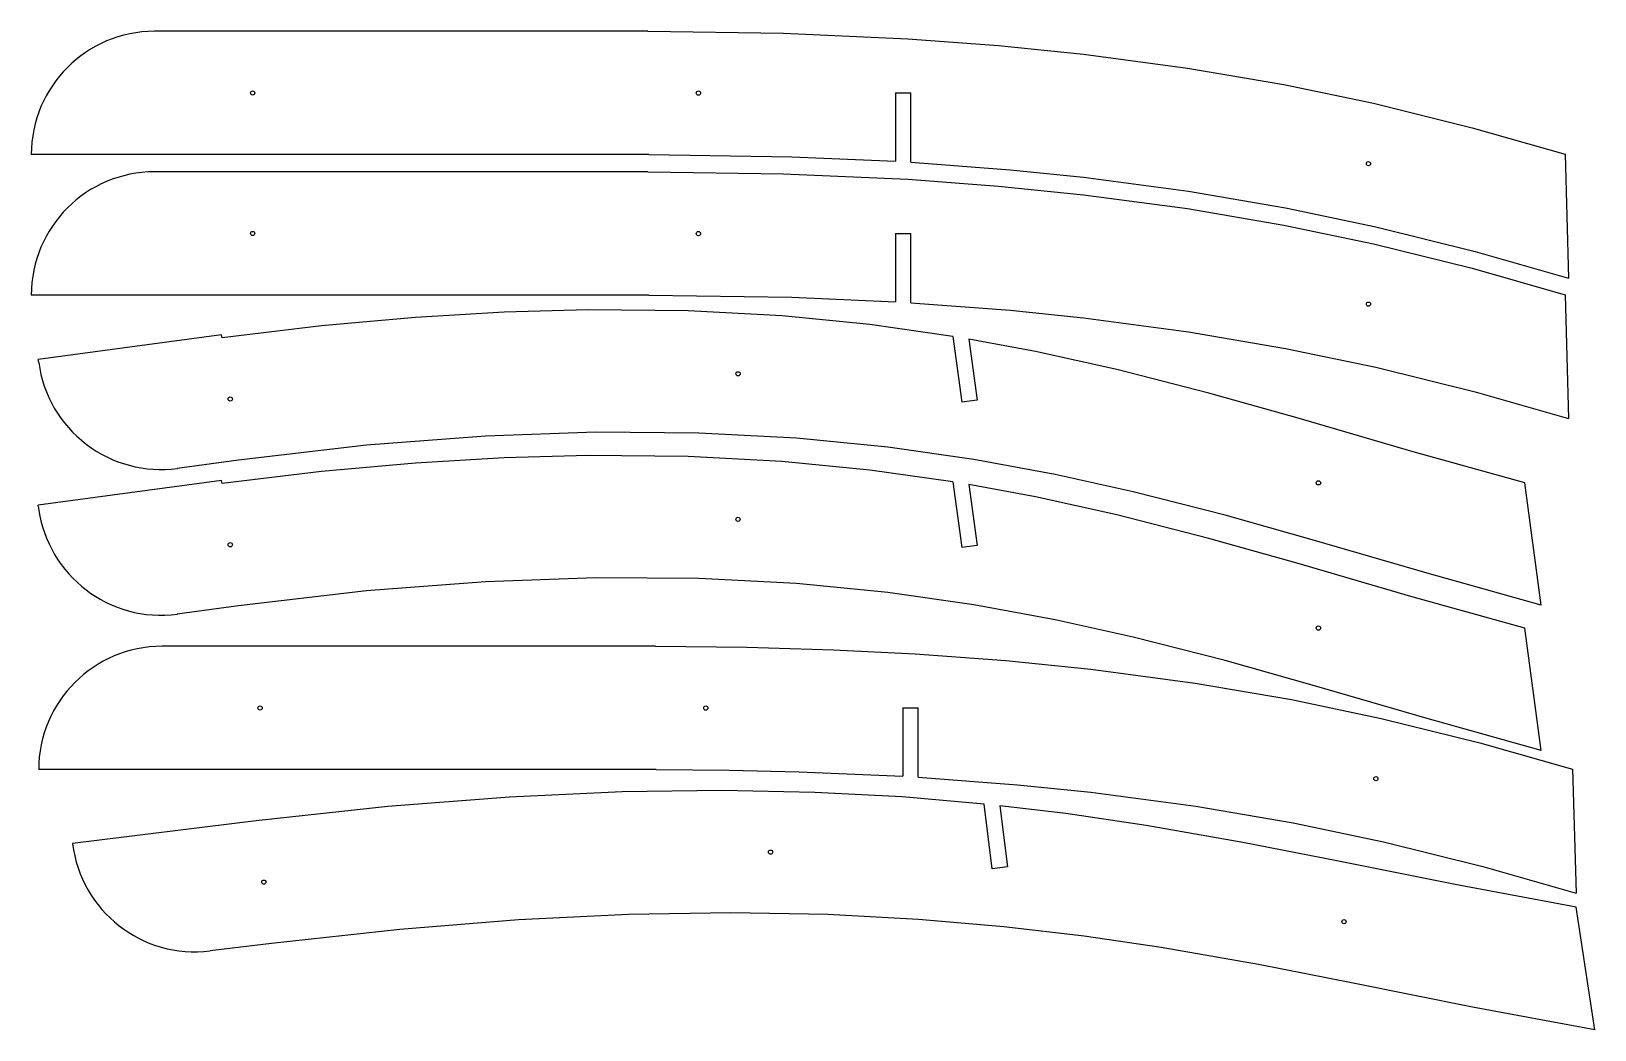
# Model space of a CAD drawing. Extents: x -14.9 to 10.5, y 12.7 to 28.9.
import ezdxf

# ---------------------------------------------------------------- set-up
doc = ezdxf.new("R2010")
doc.units = 0
doc.header["$MEASUREMENT"] = 0
doc.layers.add('MODELSKETCH_VISIBLE', color=7, linetype='CONTINUOUS')

msp = doc.modelspace()

# ---------------------------------------------------------------- linework, layer by layer
at = {"layer": 'MODELSKETCH_VISIBLE'}
for p, q in [((-4.9, 28.871), (-12.9, 28.871)), ((-0.887, 27.873), (-0.887, 26.764)), ((-0.887, 27.873), (-0.637, 27.873)), ((-0.637, 26.749), (-0.637, 27.873)), ((9.971, 26.879), (10.029, 24.869)), ((-4.887, 26.871), (-14.9, 26.871)), ((-4.9, 26.593), (-12.9, 26.593)), ((-0.887, 25.595), (-0.887, 24.485)), ((-0.887, 25.595), (-0.637, 25.595)), ((-0.637, 24.471), (-0.637, 25.595)), ((-4.887, 24.593), (-14.9, 24.593)), ((9.971, 24.6), (10.029, 22.591)), ((-5.871, 24.355), (-7.23, 24.318)), ((-4.246, 24.337), (-5.871, 24.355)), ((-10.192, 24.094), (-11.806, 23.9)), ((-8.669, 24.232), (-10.192, 24.094)), ((-7.23, 24.318), (-8.669, 24.232)), ((-2.726, 24.255), (-4.246, 24.337)), ((-1.3, 24.115), (-2.726, 24.255)), ((0.045, 23.925), (-1.3, 24.115)), ((-11.813, 23.949), (-14.786, 23.551)), ((-11.806, 23.9), (-11.813, 23.949)), ((0.045, 23.925), (0.189, 22.858)), ((1.384, 23.68), (0.303, 23.882)), ((0.303, 23.882), (0.436, 22.891)), ((2.702, 23.389), (1.384, 23.68)), ((-14.78, 23.501), (-14.786, 23.551)), ((4.194, 23.006), (2.702, 23.389)), ((0.436, 22.891), (0.189, 22.858)), ((5.644, 22.598), (4.194, 23.006)), ((7.468, 22.065), (5.644, 22.598)), ((-5.744, 22.371), (-7.534, 22.307)), ((-4.077, 22.358), (-5.744, 22.371)), ((-2.494, 22.275), (-4.077, 22.358)), ((-9.462, 22.159), (-11.541, 21.918)), ((-7.534, 22.307), (-9.462, 22.159)), ((-1.012, 22.13), (-2.494, 22.275)), ((0.383, 21.931), (-1.012, 22.13)), ((9.319, 21.549), (7.468, 22.065)), ((-11.541, 21.918), (-12.532, 21.785)), ((-8.67, 21.87), (-10.193, 21.732)), ((-7.232, 21.957), (-8.67, 21.87)), ((-5.872, 21.994), (-7.232, 21.957)), ((-4.247, 21.977), (-5.872, 21.994)), ((-2.727, 21.895), (-4.247, 21.977)), ((-1.301, 21.756), (-2.727, 21.895)), ((1.705, 21.687), (0.383, 21.931)), ((-11.814, 21.587), (-14.787, 21.187)), ((-11.807, 21.537), (-11.814, 21.587)), ((-10.193, 21.732), (-11.807, 21.537)), ((0.045, 21.567), (-1.301, 21.756)), ((0.045, 21.567), (0.188, 20.5)), ((2.968, 21.406), (1.705, 21.687)), ((0.303, 21.524), (0.436, 20.533)), ((1.383, 21.323), (0.303, 21.524)), ((2.701, 21.032), (1.383, 21.323)), ((4.46, 21.024), (2.968, 21.406)), ((9.584, 19.567), (9.319, 21.549)), ((-14.78, 21.137), (-14.787, 21.187)), ((4.193, 20.65), (2.701, 21.032)), ((5.909, 20.616), (4.46, 21.024)), ((5.643, 20.242), (4.193, 20.65)), ((7.734, 20.083), (5.909, 20.616)), ((0.436, 20.533), (0.188, 20.5)), ((7.468, 19.71), (5.643, 20.242)), ((9.584, 19.567), (7.734, 20.083)), ((-9.462, 19.797), (-11.541, 19.555)), ((-7.535, 19.946), (-9.462, 19.797)), ((-5.744, 20.01), (-7.535, 19.946)), ((-4.077, 19.998), (-5.744, 20.01)), ((-2.494, 19.916), (-4.077, 19.998)), ((-1.012, 19.771), (-2.494, 19.916)), ((-11.541, 19.555), (-12.532, 19.422)), ((0.383, 19.573), (-1.012, 19.771)), ((1.705, 19.329), (0.383, 19.573)), ((9.319, 19.194), (7.468, 19.71)), ((2.968, 19.049), (1.705, 19.329)), ((4.46, 18.668), (2.968, 19.049)), ((9.585, 17.212), (9.319, 19.194)), ((-4.78, 18.9), (-12.78, 18.9)), ((-4.78, 18.9), (-3.296, 18.886)), ((-3.296, 18.886), (-1.894, 18.845)), ((-1.894, 18.845), (-0.568, 18.778)), ((-0.568, 18.778), (0.903, 18.669)), ((0.903, 18.669), (2.283, 18.529)), ((2.283, 18.529), (3.971, 18.303)), ((5.91, 18.26), (4.46, 18.668)), ((3.971, 18.303), (5.534, 18.036)), ((7.734, 17.728), (5.91, 18.26)), ((5.534, 18.036), (6.988, 17.732)), ((-0.767, 17.902), (-0.767, 16.792)), ((-0.767, 17.902), (-0.517, 17.902)), ((-0.517, 16.778), (-0.517, 17.902)), ((6.988, 17.732), (8.587, 17.335)), ((9.585, 17.212), (7.734, 17.728)), ((8.587, 17.335), (10.091, 16.907)), ((-4.767, 16.9), (-14.78, 16.9)), ((-4.767, 16.9), (-3.582, 16.892)), ((-3.582, 16.892), (-2.448, 16.866)), ((-2.448, 16.866), (-0.767, 16.792)), ((-0.517, 16.778), (1.094, 16.656)), ((10.091, 16.907), (10.149, 14.898)), ((-5.321, 16.539), (-7.146, 16.455)), ((-3.703, 16.561), (-5.321, 16.539)), ((-2.194, 16.532), (-3.703, 16.561)), ((-0.779, 16.457), (-2.194, 16.532)), ((1.094, 16.656), (2.283, 16.534)), ((2.283, 16.534), (3.986, 16.307)), ((-9.118, 16.3), (-11.252, 16.068)), ((-7.146, 16.455), (-9.118, 16.3)), ((0.553, 16.343), (-0.779, 16.457)), ((0.682, 15.293), (0.553, 16.343)), ((1.876, 16.187), (0.808, 16.316)), ((0.808, 16.316), (0.93, 15.323)), ((3.986, 16.307), (5.56, 16.037)), ((-11.252, 16.068), (-14.23, 15.702)), ((3.176, 15.996), (1.876, 16.187)), ((4.746, 15.721), (3.176, 15.996)), ((5.56, 16.037), (7.025, 15.73)), ((6.268, 15.424), (4.746, 15.721)), ((7.025, 15.73), (8.635, 15.33)), ((0.93, 15.323), (0.682, 15.293)), ((8.188, 15.037), (6.268, 15.424)), ((8.635, 15.33), (10.149, 14.898)), ((10.149, 14.671), (8.188, 15.037)), ((-7, 14.464), (-8.926, 14.311)), ((-5.215, 14.551), (-7, 14.464)), ((-3.556, 14.578), (-5.215, 14.551)), ((-1.983, 14.55), (-3.556, 14.578)), ((-0.513, 14.473), (-1.983, 14.55)), ((0.868, 14.354), (-0.513, 14.473)), ((10.452, 12.684), (10.149, 14.671)), ((-8.926, 14.311), (-11.005, 14.084)), ((2.174, 14.199), (0.868, 14.354)), ((3.42, 14.016), (2.174, 14.199)), ((-11.005, 14.084), (-12.001, 13.961)), ((5.002, 13.739), (3.42, 14.016)), ((6.537, 13.44), (5.002, 13.739)), ((8.472, 13.051), (6.537, 13.44)), ((10.452, 12.684), (8.472, 13.051))]:
    msp.add_line(p, q, dxfattribs=at)
for points in [[(-4.9, 28.871), (-2.705, 28.84), (-0.688, 28.749), (0.783, 28.64), (2.162, 28.5)], [(2.162, 28.5), (3.851, 28.275), (5.413, 28.007), (6.867, 27.703), (8.467, 27.307), (9.971, 26.879)], [(-4.887, 26.871), (-2.569, 26.837), (-0.887, 26.764)], [(-0.637, 26.749), (0.974, 26.627), (2.162, 26.505)], [(-4.9, 26.593), (-2.705, 26.561), (-0.688, 26.471), (0.783, 26.362), (2.162, 26.222)], [(2.162, 26.505), (3.865, 26.278), (5.44, 26.008), (6.905, 25.701), (8.515, 25.301), (10.029, 24.869)], [(2.162, 26.222), (3.851, 25.996), (5.413, 25.729), (6.867, 25.425), (8.467, 25.028), (9.971, 24.6)], [(-4.887, 24.593), (-2.569, 24.559), (-0.887, 24.485)], [(-0.637, 24.471), (0.974, 24.348), (2.162, 24.227)], [(2.162, 24.227), (3.866, 24), (5.44, 23.73), (6.905, 23.423), (8.515, 23.023), (10.029, 22.591)]]:
    msp.add_lwpolyline(points, dxfattribs=at)
for centre in [(-11.31, 27.871), (-4.082, 27.869), (6.783, 26.725), (-11.31, 25.593), (-4.082, 25.591), (6.783, 24.447), (-3.439, 23.318), (-11.673, 22.909), (5.971, 21.55), (-3.44, 20.958), (-11.674, 20.546), (5.971, 19.195), (-11.19, 17.9), (-3.962, 17.898), (6.903, 16.754), (-2.913, 15.563), (-11.129, 15.076), (6.386, 14.435)]:
    msp.add_circle(centre, 0.0344, dxfattribs=at)
for centre, start, end in [((-12.9, 26.871), 90, 180), ((-12.9, 24.593), 90, 180), ((-12.797, 23.767), 187.6342, 277.6342), ((-12.798, 21.404), 187.6572, 277.6572), ((-12.78, 16.9), 90, 180), ((-12.245, 15.946), 187.0075, 277.0075)]:
    msp.add_arc(centre, 2, start, end, dxfattribs=at)

doc.saveas('drawing.dxf')
